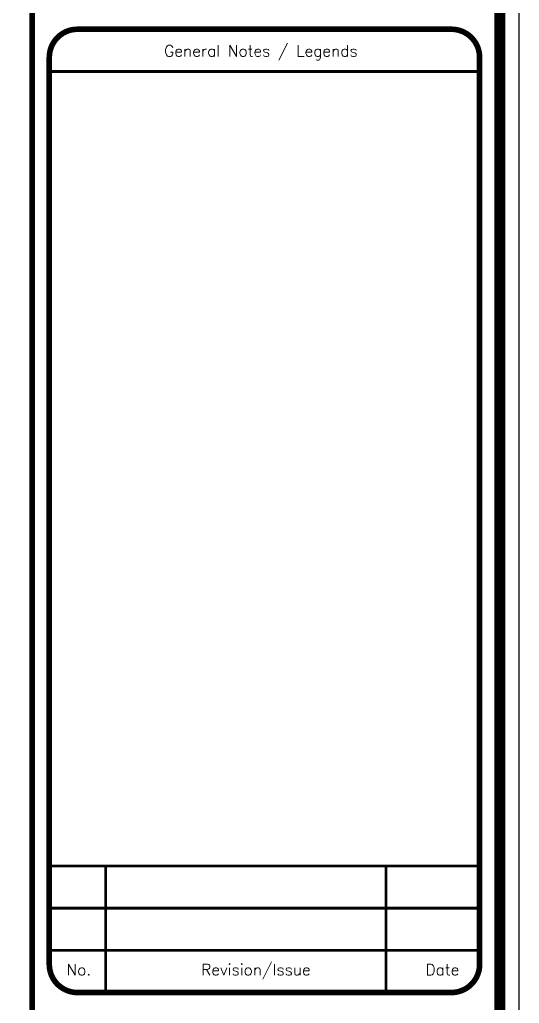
# Model space of a CAD drawing. Header units: centimetres. Extents: x 7997 to 116674, y 1017 to 13844.
# Drawn here: x 21165 to 22300, y 10250 to 12483 of the extents above; entities that cross this region are included whole.
import ezdxf
from ezdxf.enums import TextEntityAlignment as Align

# ---------------------------------------------------------------- set-up
doc = ezdxf.new("R2010")
doc.units = ezdxf.units.CM
doc.header["$LTSCALE"] = 200
doc.layers.add('DIM', color=11, linetype='Continuous')
doc.layers.add('HA', color=251, linetype='Continuous', lineweight=0)
doc.styles.add('$0$$0$Roman', font='romans')

# ---------------------------------------------------------------- blocks, each defined once
blk = doc.blocks.new('08-TITLE SHEET-selattin', base_point=(45714.8, -203081.4))
at = {"color": 0}
blk.add_lwpolyline([(51244.8, -203081.4), (45714.8, -203081.4), (45714.8, -206921.4), (51244.8, -206921.4)], close=True, dxfattribs=at)
at = {"color": 0, "linetype": 'ByBlock', "const_width": 17}
blk.add_lwpolyline([(45744.3, -206891.9), (51215.3, -206891.9), (51215.3, -203110.8), (45744.3, -203110.8)], close=True, dxfattribs=at)
at = {"color": 0, "linetype": 'ByBlock'}
for points, const_width in [([(50507.6, -203110.8), (50507.6, -206891.9)], 8.52), ([(50533.3, -204066.9), (51184.7, -204066.9)], 4.26), ([(50533.3, -205269.2), (51184.7, -205269.2)], 4.26), ([(50618.5, -205460.8), (50618.5, -205269.2)], 4.26), ([(51043.1, -205460.8), (51043.1, -205269.2)], 4.26), ([(50533.3, -205333.1), (51184.7, -205333.1)], 4.26), ([(50533.3, -205397), (51184.7, -205397)], 4.26)]:
    blk.add_lwpolyline(points, dxfattribs=dict(at, const_width=const_width))
at = {"color": 0, "linetype": 'ByBlock', "const_width": 8.52}
blk.add_lwpolyline([(50575.9, -205460.8), (51142.1, -205460.8, 0.414214), (51184.7, -205418.3), (51184.7, -204045.6, 0.414214), (51142.1, -204003), (50575.9, -204003, 0.414214), (50533.3, -204045.6), (50533.3, -205418.3, 0.414214)], format="xyb", close=True, dxfattribs=at)
at = {"layer": 'HA', "ltscale": 1.2}
blk.add_lwpolyline([(45714.8, -203081.4), (51244.8, -203081.4), (51244.8, -206921.4), (45714.8, -206921.4)], close=True, dxfattribs=at)
at = {"color": 0, "style": '$0$$0$Roman'}
for s, height, p in [('General Notes / Legends', 17.037, (50853.6, -204035.8)), ('No.', 17.04, (50578.1, -205426.2)), ('Revision/Issue', 17.037, (50846.1, -205426.2)), ('Date', 17.04, (51128.4, -205426.2))]:
    blk.add_text(s, height=height, dxfattribs=at).set_placement(p, align=Align.MIDDLE_CENTER)

msp = doc.modelspace()

# ---------------------------------------------------------------- linework, layer by layer
at = {"linetype": 'Continuous'}
msp.add_lwpolyline([(14004.5129, 8084.0841), (22299.5129, 8084.0841), (22299.5129, 13844.0841), (14004.5129, 13844.0841)], close=True, dxfattribs=at)

# ---------------------------------------------------------------- block references
at = {"layer": 'DIM', "color": 0, "linetype": 'Continuous', "xscale": 1.5, "yscale": 1.5, "zscale": 1.5}
msp.add_blockref('08-TITLE SHEET-selattin', (14004.5129, 13844.0841), dxfattribs=at)

doc.saveas('drawing.dxf')
